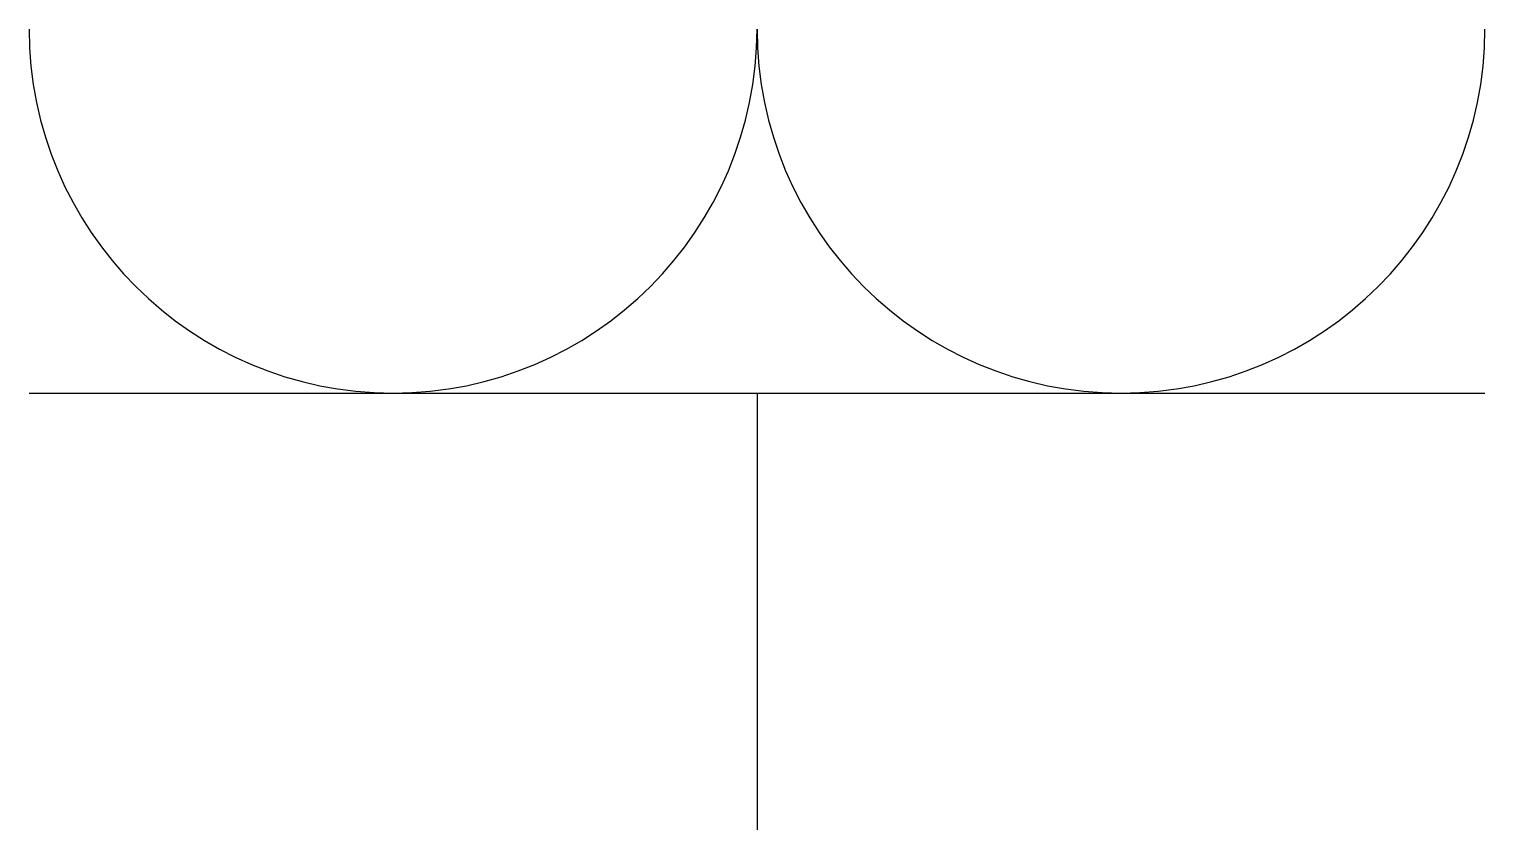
# Model space of a CAD drawing. Header units: millimetres. Extents: x 44.9 to 55.1, y 134.8 to 140.5.
import ezdxf

# ---------------------------------------------------------------- set-up
doc = ezdxf.new("R2010")
doc.units = ezdxf.units.MM

msp = doc.modelspace()

# ---------------------------------------------------------------- linework, layer by layer
for p, q in [((44.856, 137.884), (50, 137.884)), ((50, 137.884), (50, 134.797)), ((50, 137.884), (55.144, 137.884))]:
    msp.add_line(p, q)
for centre in [(47.428, 140.456), (52.572, 140.456)]:
    msp.add_arc(centre, 2.572, 180, 0)

doc.saveas('drawing.dxf')
